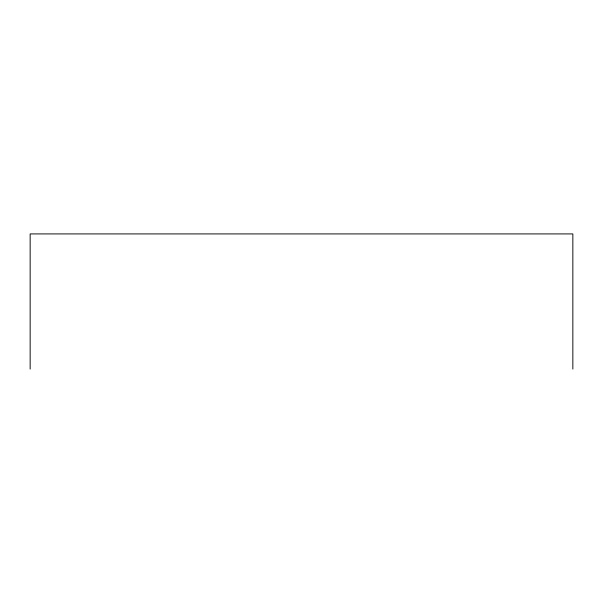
<?xml version="1.0" encoding="UTF-8"?>
<svg xmlns="http://www.w3.org/2000/svg" width="603" height="603" viewBox="0 0 603 603"><rect width="100%" height="100%" fill="white"/><g stroke="black" fill="none" stroke-linecap="round" stroke-linejoin="round"><path stroke-width="0.9" d="M572.85 369.081L572.85 233.919L30.15 233.919L30.15 369.081"/></g></svg>
